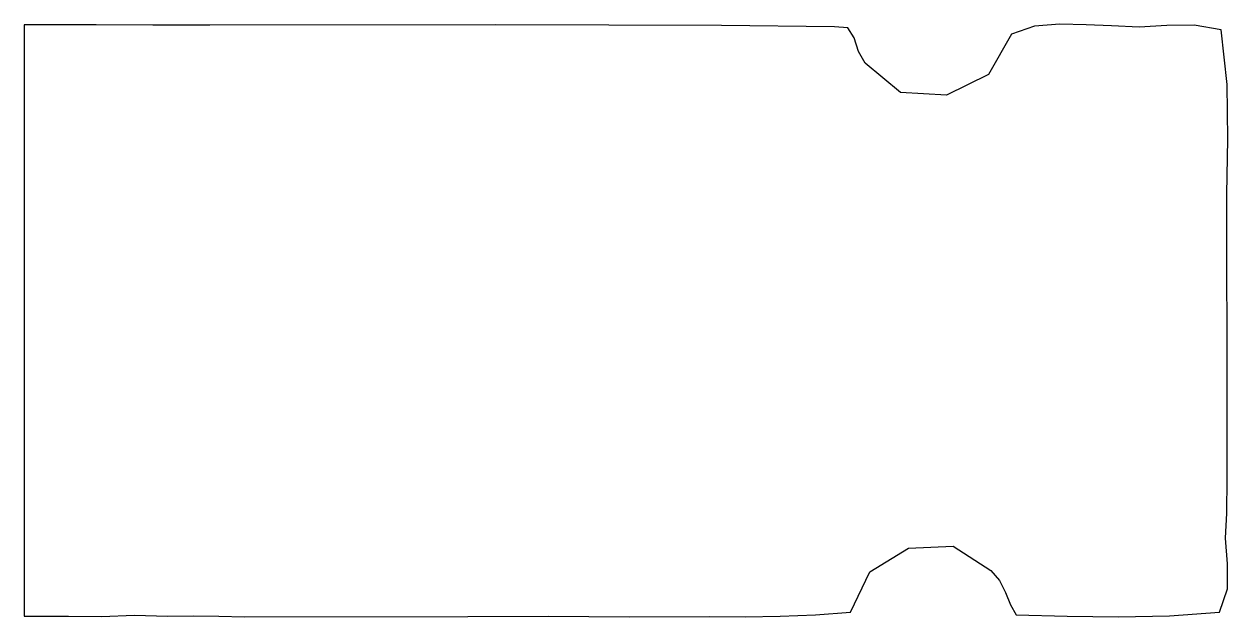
# Model space of a CAD drawing. Extents: x 0 to 39.9, y 2.2 to 21.8.
import ezdxf

# ---------------------------------------------------------------- set-up
doc = ezdxf.new("R2010")
doc.units = 0
doc.layers.add('Layer_1', color=7, linetype='CONTINUOUS')

msp = doc.modelspace()

# ---------------------------------------------------------------- linework, layer by layer
at = {"layer": 'Layer_1', "color": 7}
msp.add_lwpolyline([(6.149224, 21.776546), (4.266813, 21.781626), (2.388376, 21.786057), (0, 21.786001), (0, 2.196), (1.472097, 2.195949), (2.563379, 2.194255), (3.659271, 2.235031), (4.750983, 2.202575), (5.602633, 2.206188), (6.45445, 2.200769), (7.305619, 2.174946), (14.703671, 2.18948), (17.374238, 2.200233), (20.045598, 2.181098), (22.716216, 2.187872), (23.88145, 2.181663), (25.046754, 2.195294), (26.210957, 2.240498), (27.372883, 2.32898), (28.016254, 3.671709), (29.292271, 4.455022), (30.770556, 4.52148), (32.02073, 3.713633), (32.310905, 3.386252), (32.512079, 2.980143), (32.679248, 2.57477), (32.867397, 2.249605), (34.554657, 2.204164), (36.25454, 2.182715), (37.943163, 2.214561), (39.596633, 2.328969), (39.862879, 3.107625), (39.864854, 3.935383), (39.794519, 4.780142), (39.844212, 5.609802), (39.846188, 6.762945), (39.848163, 7.916088), (39.850139, 9.069228), (39.843987, 16.177836), (39.876659, 17.99929), (39.846352, 19.81725), (39.649273, 21.625913), (38.758498, 21.780235), (37.849852, 21.767309), (36.934761, 21.717026), (36.024656, 21.759288), (35.181777, 21.784914), (34.308627, 21.81413), (33.464418, 21.745101), (32.70837, 21.475991), (31.945574, 20.143084), (30.559386, 19.45966), (29.035017, 19.544073), (27.857676, 20.514672), (27.642668, 20.909351), (27.501418, 21.357957), (27.284756, 21.686704), (26.84351, 21.721812), (23.104077, 21.768926), (19.364192, 21.775135), (15.624505, 21.792435), (6.149224, 21.776546)], dxfattribs=at)

doc.saveas('drawing.dxf')
